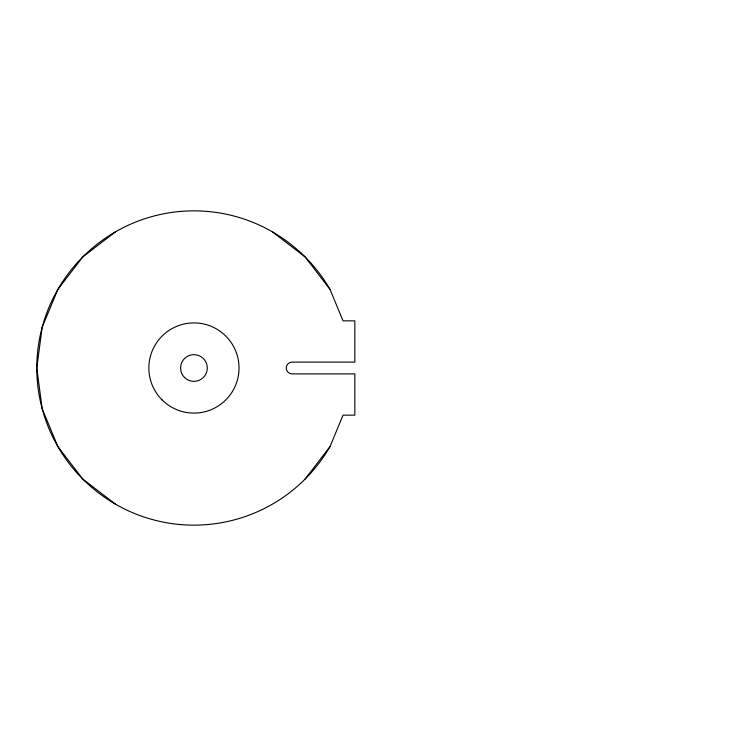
<?xml version="1.0" encoding="UTF-8"?>
<svg xmlns="http://www.w3.org/2000/svg" width="736" height="736" viewBox="0 0 736 736"><rect width="100%" height="100%" fill="white"/><g stroke="black" fill="none" stroke-linecap="round" stroke-linejoin="round"><path stroke-width="1.1" d="M305.054 479.118L330.032 446.568L343.05 415.141L354.835 415.141L354.835 373.897L292.155 373.897A5.897 5.897 0 0 1 286.267 368A5.897 5.897 0 0 1 292.155 362.103L354.835 362.103L354.835 320.859L343.05 320.859L330.032 289.432L305.054 256.882L272.513 231.914M115.368 231.914L82.828 256.882L57.85 289.432L42.154 327.327L36.8 368L42.154 408.673L57.85 446.568L82.828 479.118L115.368 504.086M330.032 446.568A157.145 157.145 0 0 1 92.929 488.382A157.145 157.145 0 0 1 92.929 247.618A157.145 157.145 0 0 1 330.032 289.432M162.058 399.887A45.089 45.089 0 0 0 237.498 379.675A45.089 45.089 0 0 0 182.27 324.447A45.089 45.089 0 0 0 162.058 399.887M184.497 377.448A13.358 13.358 0 0 0 206.844 371.459A13.358 13.358 0 0 0 190.486 355.102A13.358 13.358 0 0 0 184.497 377.448"/></g></svg>
